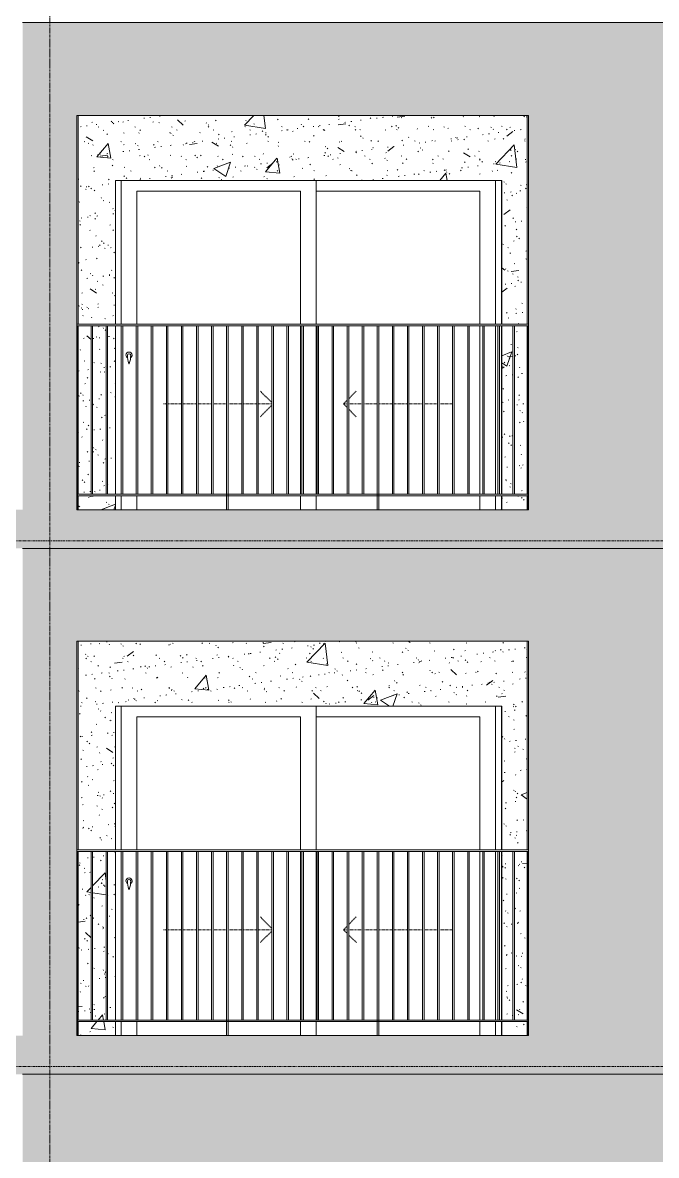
# Model space of a CAD drawing. Header units: millimetres. Extents: x 9199 to 175431, y -4466 to 35300.
# Drawn here: x 61562 to 65662, y 18625 to 25950 of the extents above; entities that cross this region are included whole.
import ezdxf

# ---------------------------------------------------------------- set-up
doc = ezdxf.new("R2010")
doc.units = ezdxf.units.MM
for name, pattern in [('Centre', [31.75, 6.35, -4.7625, 15.875, -4.7625]), ('Dash', [6, 3, -3]), ('Grid Line', [22.225, 12.7, -3.175, 3.175, -3.175])]:
    doc.linetypes.add(name, pattern=pattern)
for name, color, linetype, lineweight in [('0-1', 7, 'Continuous', 5), ('A-DOOR', 31, 'Continuous', 9), ('A-DOOR-FRAM', 31, 'Continuous', 9), ('A-DOOR-HDLN', 31, 'Dash', 18), ('A-FLOR-HRAL', 11, 'Continuous', 9), ('A-FLOR-LEVL-2', 51, 'Centre', 9), ('A-WALL', 113, 'Continuous', 9), ('A-WALL-PATT', 111, 'Continuous', 9), ('A-WALL-PATT-1', 9, 'Continuous', 9), ('A-WALL-PATT-2', 111, 'Continuous', 5), ('I-WALL-1', 7, 'Continuous', 9), ('S-GRID-1', 1, 'Grid Line', 9)]:
    doc.layers.add(name, color=color, linetype=linetype, lineweight=lineweight)
pattern_1 = [(50, (51388.9, 1200), (1093.104, -95.634), [114.3, -1257.3]), (355, (51388.9, 1200), (-211.457, 1146.34), [91.44, -1005.84]), (100.451, (51480, 1192), (881.656, 1050.7), [97.14, -1068.54]), (46.184, (51389, 1504.8), (1626.475, -252.26), [171.45, -1885.95]), (96.636, (51524.5, 1483.8), (1424.42, 1484.565), [145.71, -1602.81]), (351.184, (51389, 1504.8), (1424.43, 1484.55), [137.16, -1508.76]), (21, (51541.3, 1428.6), (909.686, -613.59), [114.3, -1257.3]), (326, (51541.3, 1428.6), (370.81, 1105.13), [91.44, -1005.84]), (71.451, (51617.1, 1377.5), (1280.503, 491.528), [97.14, -1068.54]), (37.5, (51388.93, 1200), (18.5313, 507.33), [50.292, -943.356, 50.292, -970.788, -1009.65]), (37.5, (51388.93, 1200), (18.5313, 507.33), [-2014.728, 50.292, -959.358]), (7.5, (51388.93, 1200), (400.918, 601.084), [50.292, -531.876, 50.292, -920.496, -384.81]), (7.5, (51388.93, 1200), (400.918, 601.084), [-1552.956, 50.292, -334.518]), (327.5, (51049.1, 1200), (813.545, -34.374), [50.292, -330.708, 50.292, -1138.428, -1577.34]), (327.5, (51049.1, 1200), (813.545, -34.374), [-1569.72, 50.292, -1527.048]), (317.5, (50896.7, 1200), (888.775, 152.56), [50.292, -445.008, 50.292, -739.14, -1120.14]), (317.5, (50896.7, 1200), (888.775, 152.56), [-1284.732, 50.292, -1069.848])]
pattern_2 = [(37.5, (51388.93, 1200), (-4.79953, 146.8239), [5.029, -110.795, 5.029, -124.511, -123.825]), (37.5, (51388.93, 1200), (-4.79953, 146.8239), [-245.364, 5.029, -118.796]), (7.5, (51388.93, 1200), (134.8574, 215.0472), [5.029, -57.455, 5.029, -99.365, -40.005]), (7.5, (51388.93, 1200), (134.8574, 215.0472), [-166.878, 5.029, -34.976]), (327.5, (51295.21, 1200), (237.29776, 0.4316), [5.029, -33.071, 5.029, -132.131, -179.07]), (327.5, (51295.21, 1200), (237.29776, 0.4316), [-175.26, 5.029, -174.041]), (317.5, (51295.2, 1200), (229.067, 66.8792), [5.029, -14.021, 5.029, -84.887, -102.87]), (317.5, (51295.2, 1200), (229.067, 66.8792), [-108.966, 5.029, -97.841])]

# ---------------------------------------------------------------- blocks, each defined once
blk = doc.blocks.new('NCV_TKTC_TANG 6 - 8_rvt-1-TKCS_MẶT ĐỨNG HƯỚNG ĐÔNG')
at = {"layer": 'A-WALL-PATT-1'}
h = blk.add_hatch(dxfattribs=at)
h.set_pattern_fill('FP_2', color=256, style=0, pattern_type=2)
h.set_pattern_definition(pattern_1)
h.paths.add_polyline_path([(64826.9, 22800), (64826.9, 22890), (64662.4, 22890), (64662.4, 22800), (64816.1, 22800)])
h.paths.add_polyline_path([(61921.9, 22800), (62162.4, 22800), (62162.4, 22890), (61921.9, 22890)])
h.paths.add_polyline_path([(62162.4, 22900), (62162.4, 23990), (62111.9, 23990), (62111.9, 22900)])
h.paths.add_polyline_path([(62004.4, 22900), (62004.4, 23990), (61921.9, 23990), (61921.9, 22900)])
h.paths.add_polyline_path([(62014.4, 22900), (62101.9, 22900), (62101.9, 23990), (62014.4, 23990), (62014.4, 23295.5)])
h.paths.add_polyline_path([(64808.9, 22900), (64826.9, 22900), (64826.9, 23990), (64743.9, 23990), (64743.9, 22900), (64755.4, 22900)])
h.paths.add_polyline_path([(64662.4, 22900), (64733.9, 22900), (64733.9, 23990), (64662.4, 23990), (64662.4, 23016.5)])
h.paths.add_polyline_path([(64826.9, 24000), (64826.9, 25350), (61921.9, 25350), (61921.9, 24000), (62162.4, 24000), (62162.4, 24930), (64662.4, 24930), (64662.4, 24000), (64729.5, 24000)])
h = blk.add_hatch(dxfattribs=at)
h.set_pattern_fill('FP_3', color=256, style=0, pattern_type=2)
h.set_pattern_definition(pattern_2)
h.paths.add_polyline_path([(64826.9, 22800), (64826.9, 22890), (64662.4, 22890), (64662.4, 22800), (64816.1, 22800)])
h.paths.add_polyline_path([(61921.9, 22800), (62162.4, 22800), (62162.4, 22890), (61921.9, 22890)])
h.paths.add_polyline_path([(62162.4, 22900), (62162.4, 23990), (62111.9, 23990), (62111.9, 22900)])
h.paths.add_polyline_path([(62004.4, 22900), (62004.4, 23990), (61921.9, 23990), (61921.9, 22900)])
h.paths.add_polyline_path([(62014.4, 22900), (62101.9, 22900), (62101.9, 23990), (62014.4, 23990), (62014.4, 23295.5)])
h.paths.add_polyline_path([(64808.9, 22900), (64826.9, 22900), (64826.9, 23990), (64743.9, 23990), (64743.9, 22900), (64755.4, 22900)])
h.paths.add_polyline_path([(64662.4, 22900), (64733.9, 22900), (64733.9, 23990), (64662.4, 23990), (64662.4, 23016.5)])
h.paths.add_polyline_path([(64826.9, 24000), (64826.9, 25350), (61921.9, 25350), (61921.9, 24000), (62162.4, 24000), (62162.4, 24930), (64662.4, 24930), (64662.4, 24000), (64729.5, 24000)])
at = {"layer": 'I-WALL-1'}
for p, q in [((61911.9, 24000), (61911.9, 25350.1)), ((61921.9, 25350), (61921.9, 24000)), ((64826.9, 24000), (64826.9, 25350)), ((62162.4, 24000), (62162.4, 24930)), ((62162.4, 24930), (64662.4, 24930)), ((64662.4, 24930), (64662.4, 24000)), ((61921.9, 23990), (61921.9, 22900)), ((62162.4, 22900), (62162.4, 23990)), ((64662.4, 23990), (64662.4, 22900)), ((64826.9, 22900), (64826.9, 23990)), ((61921.9, 22890), (61921.9, 22800)), ((62162.4, 22800), (62162.4, 22890)), ((64662.4, 22890), (64662.4, 22800)), ((64826.9, 22800), (64826.9, 22890))]:
    blk.add_line(p, q, dxfattribs=at)
blk = doc.blocks.new('NCV_TKTC_TANG 6 - 8_rvt-3-TKCS_MẶT ĐỨNG HƯỚNG ĐÔNG')
at = {"layer": 'A-WALL-PATT-1'}
h = blk.add_hatch(dxfattribs=at)
h.set_pattern_fill('FP_2', color=256, style=0, pattern_type=2)
h.set_pattern_definition(pattern_1)
h.paths.add_polyline_path([(64826.9, 19400), (64826.9, 19490), (64662.4, 19490), (64662.4, 19400), (64816.1, 19400)])
h.paths.add_polyline_path([(61921.9, 19400), (62162.4, 19400), (62162.4, 19490), (61921.9, 19490)])
h.paths.add_polyline_path([(64733.9, 19500), (64733.9, 20590), (64662.4, 20590), (64662.4, 19500)])
h.paths.add_polyline_path([(62004.4, 19500), (62004.4, 20590), (61921.9, 20590), (61921.9, 19500)])
h.paths.add_polyline_path([(62162.4, 19500), (62162.4, 20590), (62111.9, 20590), (62111.9, 19500)])
h.paths.add_polyline_path([(62014.4, 19500), (62101.9, 19500), (62101.9, 20590), (62014.4, 20590), (62014.4, 20049.5)])
h.paths.add_polyline_path([(64808.9, 19500), (64826.9, 19500), (64826.9, 20590), (64743.9, 20590), (64743.9, 19500), (64755.4, 19500)])
h.paths.add_polyline_path([(61911.5, 20590), (61911.9, 20590.5), (61911.5, 20590.5)])
h.paths.add_polyline_path([(61921.9, 20600), (62162.4, 20600), (62162.4, 21530), (64662.4, 21530), (64662.4, 20600), (64826.9, 20600), (64826.9, 21950), (61921.9, 21950), (61921.9, 21131.5)])
h = blk.add_hatch(dxfattribs=at)
h.set_pattern_fill('FP_3', color=256, style=0, pattern_type=2)
h.set_pattern_definition(pattern_2)
h.paths.add_polyline_path([(64826.9, 19400), (64826.9, 19490), (64662.4, 19490), (64662.4, 19400), (64816.1, 19400)])
h.paths.add_polyline_path([(61921.9, 19400), (62162.4, 19400), (62162.4, 19490), (61921.9, 19490)])
h.paths.add_polyline_path([(64733.9, 19500), (64733.9, 20590), (64662.4, 20590), (64662.4, 19500)])
h.paths.add_polyline_path([(62004.4, 19500), (62004.4, 20590), (61921.9, 20590), (61921.9, 19500)])
h.paths.add_polyline_path([(62162.4, 19500), (62162.4, 20590), (62111.9, 20590), (62111.9, 19500)])
h.paths.add_polyline_path([(62014.4, 19500), (62101.9, 19500), (62101.9, 20590), (62014.4, 20590), (62014.4, 20049.5)])
h.paths.add_polyline_path([(64808.9, 19500), (64826.9, 19500), (64826.9, 20590), (64743.9, 20590), (64743.9, 19500), (64755.4, 19500)])
h.paths.add_polyline_path([(61911.5, 20590), (61911.9, 20590.5), (61911.5, 20590.5)])
h.paths.add_polyline_path([(61921.9, 20600), (62162.4, 20600), (62162.4, 21530), (64662.4, 21530), (64662.4, 20600), (64826.9, 20600), (64826.9, 21950), (61921.9, 21950), (61921.9, 21131.5)])
at = {"layer": 'I-WALL-1'}
for p, q in [((61911.9, 20600), (61911.9, 21950.1)), ((61921.9, 21950), (61921.9, 20600)), ((64826.9, 20600), (64826.9, 21950)), ((62162.4, 20600), (62162.4, 21530)), ((62162.4, 21530), (64662.4, 21530)), ((64662.4, 21530), (64662.4, 20600)), ((61921.9, 20590), (61921.9, 19500)), ((62162.4, 19500), (62162.4, 20590)), ((64662.4, 20590), (64662.4, 19500)), ((64826.9, 19500), (64826.9, 20590)), ((61921.9, 19490), (61921.9, 19400)), ((62162.4, 19400), (62162.4, 19490)), ((64662.4, 19490), (64662.4, 19400)), ((64826.9, 19400), (64826.9, 19490))]:
    blk.add_line(p, q, dxfattribs=at)
blk = doc.blocks.new('Railing - 10mm-1251313-TKCS_MẶT ĐỨNG HƯỚNG ĐÔNG')
at = {"layer": 'A-FLOR-HRAL'}
for p, q in [((70204.4, 2500), (70204.4, 3590)), ((70214.4, 2500), (70214.4, 3590))]:
    blk.add_line(p, q, dxfattribs=at)
blk = doc.blocks.new('Railing - 50 x 10mm-V52-TKCS_MẶT ĐỨNG HƯỚNG ĐÔNG')
at = {"layer": 'A-FLOR-HRAL'}
for p, q in [((71081.4, 6990), (71091.4, 6990)), ((71081.4, 5800), (71081.4, 6990)), ((71091.4, 5800), (71091.4, 6990))]:
    blk.add_line(p, q, dxfattribs=at)
blk = doc.blocks.new('Railing - 50 x 10mm-V59-TKCS_MẶT ĐỨNG HƯỚNG ĐÔNG')
at = {"layer": 'A-FLOR-HRAL'}
for p in [(22436.9, 6990), (22442.4, 5800)]:
    blk.add_line(p, (22442.4, 6990), dxfattribs=at)
blk = doc.blocks.new('Railing - 50 x 10mm-V55-TKCS_MẶT ĐỨNG HƯỚNG ĐÔNG')
at = {"layer": 'A-FLOR-HRAL'}
for p, q in [((64831.3, 6990), (64835.3, 6990)), ((64831.3, 5800), (64831.3, 6990))]:
    blk.add_line(p, q, dxfattribs=at)
blk = doc.blocks.new('Railing - Railing-3822105-TKCS_MẶT ĐỨNG HƯỚNG ĐÔNG')
at = {"layer": 'A-FLOR-HRAL'}
for p, q in [((61911.9, 19490), (61911.9, 19500)), ((61911.9, 19500), (64835.3, 19500)), ((64835.3, 19490), (61911.9, 19490))]:
    blk.add_line(p, q, dxfattribs=at)
for name, p in [('Railing - 50 x 10mm-V59-TKCS_MẶT ĐỨNG HƯỚNG ĐÔNG', (39474.6, 13600)), ('Railing - 10mm-1251313-TKCS_MẶT ĐỨNG HƯỚNG ĐÔNG', (-8200, 17000)), ('Railing - 10mm-1251313-TKCS_MẶT ĐỨNG HƯỚNG ĐÔNG', (-8102.5, 17000)), ('Railing - 10mm-1251313-TKCS_MẶT ĐỨNG HƯỚNG ĐÔNG', (-8005, 17000)), ('Railing - 10mm-1251313-TKCS_MẶT ĐỨNG HƯỚNG ĐÔNG', (-7907.5, 17000)), ('Railing - 10mm-1251313-TKCS_MẶT ĐỨNG HƯỚNG ĐÔNG', (-7810, 17000)), ('Railing - 10mm-1251313-TKCS_MẶT ĐỨNG HƯỚNG ĐÔNG', (-7712.6, 17000)), ('Railing - 10mm-1251313-TKCS_MẶT ĐỨNG HƯỚNG ĐÔNG', (-7615.1, 17000)), ('Railing - 10mm-1251313-TKCS_MẶT ĐỨNG HƯỚNG ĐÔNG', (-7517.6, 17000)), ('Railing - 10mm-1251313-TKCS_MẶT ĐỨNG HƯỚNG ĐÔNG', (-7420.1, 17000)), ('Railing - 50 x 10mm-V52-TKCS_MẶT ĐỨNG HƯỚNG ĐÔNG', (-8199.7, 13600)), ('Railing - 10mm-1251313-TKCS_MẶT ĐỨNG HƯỚNG ĐÔNG', (-7225.2, 17000)), ('Railing - 10mm-1251313-TKCS_MẶT ĐỨNG HƯỚNG ĐÔNG', (-7127.7, 17000)), ('Railing - 10mm-1251313-TKCS_MẶT ĐỨNG HƯỚNG ĐÔNG', (-7030.2, 17000)), ('Railing - 10mm-1251313-TKCS_MẶT ĐỨNG HƯỚNG ĐÔNG', (-6932.7, 17000)), ('Railing - 10mm-1251313-TKCS_MẶT ĐỨNG HƯỚNG ĐÔNG', (-6835.2, 17000)), ('Railing - 10mm-1251313-TKCS_MẶT ĐỨNG HƯỚNG ĐÔNG', (-6737.8, 17000)), ('Railing - 10mm-1251313-TKCS_MẶT ĐỨNG HƯỚNG ĐÔNG', (-6640.3, 17000)), ('Railing - 10mm-1251313-TKCS_MẶT ĐỨNG HƯỚNG ĐÔNG', (-6542.8, 17000)), ('Railing - 10mm-1251313-TKCS_MẶT ĐỨNG HƯỚNG ĐÔNG', (-6445.3, 17000)), ('Railing - 50 x 10mm-V52-TKCS_MẶT ĐỨNG HƯỚNG ĐÔNG', (-7224.9, 13600)), ('Railing - 10mm-1251313-TKCS_MẶT ĐỨNG HƯỚNG ĐÔNG', (-6250.4, 17000)), ('Railing - 10mm-1251313-TKCS_MẶT ĐỨNG HƯỚNG ĐÔNG', (-6152.9, 17000)), ('Railing - 10mm-1251313-TKCS_MẶT ĐỨNG HƯỚNG ĐÔNG', (-6055.4, 17000)), ('Railing - 10mm-1251313-TKCS_MẶT ĐỨNG HƯỚNG ĐÔNG', (-5957.9, 17000)), ('Railing - 10mm-1251313-TKCS_MẶT ĐỨNG HƯỚNG ĐÔNG', (-5860.4, 17000)), ('Railing - 10mm-1251313-TKCS_MẶT ĐỨNG HƯỚNG ĐÔNG', (-5763, 17000)), ('Railing - 10mm-1251313-TKCS_MẶT ĐỨNG HƯỚNG ĐÔNG', (-5665.5, 17000)), ('Railing - 10mm-1251313-TKCS_MẶT ĐỨNG HƯỚNG ĐÔNG', (-5568, 17000)), ('Railing - 10mm-1251313-TKCS_MẶT ĐỨNG HƯỚNG ĐÔNG', (-5470.5, 17000)), ('Railing - 50 x 10mm-V55-TKCS_MẶT ĐỨNG HƯỚNG ĐÔNG', (0, 13600))]:
    blk.add_blockref(name, p)
blk = doc.blocks.new('Top Rail Type - Top Rail_Internal_-3822108-TKCS_MẶT ĐỨNG HƯỚNG ĐÔNG')
at = {"layer": 'A-FLOR-HRAL'}
for p, q in [((61911.9, 20590), (61911.9, 20600)), ((64835.3, 20600), (61911.9, 20600)), ((61911.9, 20590), (64835.3, 20590))]:
    blk.add_line(p, q, dxfattribs=at)
blk = doc.blocks.new('DEG_02-DEG_03 - DEG_02-2500x2400mm-CỬA ĐI 02 CÁNH TRƯỢT-V118-TKCS_MẶT ĐỨNG HƯỚNG ĐÔNG')
at = {"layer": 'A-DOOR'}
for p, q in [((62200.3, 20600), (62200.3, 21530)), ((63460.3, 21530), (63460.3, 20600)), ((62300.3, 21460), (63360.3, 21460)), ((62300.3, 21460), (62300.3, 20600)), ((63360.3, 20600), (63360.3, 21460)), ((63460.3, 21460), (64520.3, 21460)), ((64520.3, 20600), (64520.3, 21460)), ((63360.3, 19500), (63360.3, 20590)), ((63460.3, 20590), (63460.3, 19500)), ((64520.3, 19500), (64520.3, 20590)), ((62200.3, 19400), (62200.3, 19490)), ((62300.3, 19490), (62300.3, 19400)), ((63360.3, 19400), (63360.3, 19490)), ((63460.3, 19490), (63460.3, 19400)), ((64520.3, 19400), (64520.3, 19490))]:
    blk.add_line(p, q, dxfattribs=at)
at = {"layer": 'A-DOOR', "flags": 128}
blk.add_lwpolyline([(62251.8, 20408.7), (62251.8, 20408.7), (62251.8, 20408.7), (62251.8, 20408.7), (62251.8, 20408.7), (62251.8, 20408.7), (62251.8, 20408.7), (62251.7, 20408.7), (62251.7, 20408.7), (62251.7, 20408.7), (62251.7, 20408.7), (62251.6, 20408.7), (62251.6, 20408.7), (62251.6, 20408.7), (62251.5, 20408.7), (62251.5, 20408.7), (62251.5, 20408.7), (62251.4, 20408.7), (62251.4, 20408.7), (62251.4, 20408.7), (62251.3, 20408.7), (62251.3, 20408.7), (62251.2, 20408.7), (62251.2, 20408.7), (62251.1, 20408.7), (62251.1, 20408.7), (62251, 20408.7), (62251, 20408.7), (62250.9, 20408.7), (62250.9, 20408.7), (62250.8, 20408.7), (62250.7, 20408.7), (62250.7, 20408.7), (62250.6, 20408.7), (62250.6, 20408.7), (62250.5, 20408.7), (62250.4, 20408.7), (62250.4, 20408.7), (62250.3, 20408.7), (62250.3, 20408.7), (62250.2, 20408.7), (62250.1, 20408.7), (62250.1, 20408.7), (62250, 20408.7), (62250, 20408.7), (62249.9, 20408.7), (62249.9, 20408.7), (62249.8, 20408.7), (62249.7, 20408.7), (62249.7, 20408.7), (62249.6, 20408.7), (62249.6, 20408.7), (62249.5, 20408.7), (62249.5, 20408.7), (62249.4, 20408.7), (62249.4, 20408.7), (62249.3, 20408.7), (62249.3, 20408.7), (62249.2, 20408.7), (62249.2, 20408.7), (62249.2, 20408.7), (62249.1, 20408.7), (62249.1, 20408.7), (62249.1, 20408.7), (62249, 20408.7), (62249, 20408.7), (62249, 20408.7), (62248.9, 20408.7), (62248.9, 20408.7), (62248.9, 20408.7), (62248.9, 20408.7), (62248.9, 20408.7), (62248.8, 20408.7), (62248.8, 20408.7), (62248.8, 20408.7), (62248.8, 20408.7), (62248.8, 20408.7)], dxfattribs=at)
at = {"layer": 'A-DOOR'}
for centre, radius, start, end in [((62250.3, 20400), 20, 0, 180), ((62250.3, 20400), 20, 180, 240.78835), ((62248.8, 20399.2), 9.45, 90, 180), ((62404.1, 20399.2), 164.8, 180, 199.13397), ((62251.8, 20399.2), 9.45, 0, 90), ((62096.5, 20399.2), 164.8, 340.86603, 0), ((62250.3, 20400), 20, 300, 0), ((62250.7, 20346), 2.34, 199.13397, 261.03098), ((62249.9, 20346), 2.34, 278.96902, 340.86603)]:
    blk.add_arc(centre, radius, start, end, dxfattribs=at)
at = {"layer": 'A-DOOR-FRAM'}
for p, q in [((62200.3, 21530), (62200.3, 20600)), ((64620.3, 21530), (64620.3, 20600)), ((64660.3, 20600), (64660.3, 21530)), ((64620.3, 20590), (64620.3, 19500)), ((64660.3, 19500), (64660.3, 20590)), ((62200.3, 19490), (62200.3, 19400)), ((64620.3, 19490), (64620.3, 19400)), ((64660.3, 19400), (64660.3, 19490))]:
    blk.add_line(p, q, dxfattribs=at)
at = {"layer": 'A-DOOR-HDLN'}
for p, q in [((63174.2, 20093.1), (63098.2, 20169.1)), ((63671.6, 20118.2), (63722.4, 20169.1)), ((62473.1, 20084.2), (62491.8, 20084.2)), ((62501.8, 20084.2), (62589.3, 20084.2)), ((62599.3, 20084.2), (62686.8, 20084.2)), ((62696.8, 20084.2), (62784.3, 20084.2)), ((62794.3, 20084.2), (62881.7, 20084.2)), ((62891.7, 20084.2), (62979.2, 20084.2)), ((62989.2, 20084.2), (63076.7, 20084.2)), ((63086.7, 20084.2), (63174.2, 20084.2)), ((63174.2, 20075.3), (63098.2, 19999.4)), ((63637.6, 20084.2), (63661.6, 20108.2)), ((63637.6, 20084.2), (63661.6, 20060.2)), ((63661.6, 20084.2), (63637.6, 20084.2)), ((63759.1, 20084.2), (63671.6, 20084.2)), ((63856.5, 20084.2), (63769.1, 20084.2)), ((63954, 20084.2), (63866.5, 20084.2)), ((64051.5, 20084.2), (63964, 20084.2)), ((64149, 20084.2), (64061.5, 20084.2)), ((64246.5, 20084.2), (64159, 20084.2)), ((64343.9, 20084.2), (64256.5, 20084.2)), ((63672.3, 20049.5), (63722.4, 19999.4))]:
    blk.add_line(p, q, dxfattribs=at)
blk = doc.blocks.new('Railing - Railing-3825354-TKCS_MẶT ĐỨNG HƯỚNG ĐÔNG')
at = {"layer": 'A-FLOR-HRAL'}
for p, q in [((61911.9, 22890), (61911.9, 22900)), ((61911.9, 22900), (64835.3, 22900)), ((64835.3, 22890), (61911.9, 22890))]:
    blk.add_line(p, q, dxfattribs=at)
for name, p in [('Railing - 50 x 10mm-V59-TKCS_MẶT ĐỨNG HƯỚNG ĐÔNG', (39474.6, 17000)), ('Railing - 10mm-1251313-TKCS_MẶT ĐỨNG HƯỚNG ĐÔNG', (-8200, 20400)), ('Railing - 10mm-1251313-TKCS_MẶT ĐỨNG HƯỚNG ĐÔNG', (-8102.5, 20400)), ('Railing - 10mm-1251313-TKCS_MẶT ĐỨNG HƯỚNG ĐÔNG', (-8005, 20400)), ('Railing - 10mm-1251313-TKCS_MẶT ĐỨNG HƯỚNG ĐÔNG', (-7907.5, 20400)), ('Railing - 10mm-1251313-TKCS_MẶT ĐỨNG HƯỚNG ĐÔNG', (-7810, 20400)), ('Railing - 10mm-1251313-TKCS_MẶT ĐỨNG HƯỚNG ĐÔNG', (-7712.6, 20400)), ('Railing - 10mm-1251313-TKCS_MẶT ĐỨNG HƯỚNG ĐÔNG', (-7615.1, 20400)), ('Railing - 10mm-1251313-TKCS_MẶT ĐỨNG HƯỚNG ĐÔNG', (-7517.6, 20400)), ('Railing - 10mm-1251313-TKCS_MẶT ĐỨNG HƯỚNG ĐÔNG', (-7420.1, 20400)), ('Railing - 50 x 10mm-V52-TKCS_MẶT ĐỨNG HƯỚNG ĐÔNG', (-8199.7, 17000)), ('Railing - 10mm-1251313-TKCS_MẶT ĐỨNG HƯỚNG ĐÔNG', (-7225.2, 20400)), ('Railing - 10mm-1251313-TKCS_MẶT ĐỨNG HƯỚNG ĐÔNG', (-7127.7, 20400)), ('Railing - 10mm-1251313-TKCS_MẶT ĐỨNG HƯỚNG ĐÔNG', (-7030.2, 20400)), ('Railing - 10mm-1251313-TKCS_MẶT ĐỨNG HƯỚNG ĐÔNG', (-6932.7, 20400)), ('Railing - 10mm-1251313-TKCS_MẶT ĐỨNG HƯỚNG ĐÔNG', (-6835.2, 20400)), ('Railing - 10mm-1251313-TKCS_MẶT ĐỨNG HƯỚNG ĐÔNG', (-6737.8, 20400)), ('Railing - 10mm-1251313-TKCS_MẶT ĐỨNG HƯỚNG ĐÔNG', (-6640.3, 20400)), ('Railing - 10mm-1251313-TKCS_MẶT ĐỨNG HƯỚNG ĐÔNG', (-6542.8, 20400)), ('Railing - 10mm-1251313-TKCS_MẶT ĐỨNG HƯỚNG ĐÔNG', (-6445.3, 20400)), ('Railing - 50 x 10mm-V52-TKCS_MẶT ĐỨNG HƯỚNG ĐÔNG', (-7224.9, 17000)), ('Railing - 10mm-1251313-TKCS_MẶT ĐỨNG HƯỚNG ĐÔNG', (-6250.4, 20400)), ('Railing - 10mm-1251313-TKCS_MẶT ĐỨNG HƯỚNG ĐÔNG', (-6152.9, 20400)), ('Railing - 10mm-1251313-TKCS_MẶT ĐỨNG HƯỚNG ĐÔNG', (-6055.4, 20400)), ('Railing - 10mm-1251313-TKCS_MẶT ĐỨNG HƯỚNG ĐÔNG', (-5957.9, 20400)), ('Railing - 10mm-1251313-TKCS_MẶT ĐỨNG HƯỚNG ĐÔNG', (-5860.4, 20400)), ('Railing - 10mm-1251313-TKCS_MẶT ĐỨNG HƯỚNG ĐÔNG', (-5763, 20400)), ('Railing - 10mm-1251313-TKCS_MẶT ĐỨNG HƯỚNG ĐÔNG', (-5665.5, 20400)), ('Railing - 10mm-1251313-TKCS_MẶT ĐỨNG HƯỚNG ĐÔNG', (-5568, 20400)), ('Railing - 10mm-1251313-TKCS_MẶT ĐỨNG HƯỚNG ĐÔNG', (-5470.5, 20400)), ('Railing - 50 x 10mm-V55-TKCS_MẶT ĐỨNG HƯỚNG ĐÔNG', (0, 17000))]:
    blk.add_blockref(name, p)
blk = doc.blocks.new('Top Rail Type - Top Rail_Internal_-3825357-TKCS_MẶT ĐỨNG HƯỚNG ĐÔNG')
at = {"layer": 'A-FLOR-HRAL'}
for p, q in [((61911.9, 23990), (61911.9, 24000)), ((64835.3, 24000), (61911.9, 24000)), ((61911.9, 23990), (64835.3, 23990))]:
    blk.add_line(p, q, dxfattribs=at)
blk = doc.blocks.new('DEG_02-DEG_03 - DEG_02-2500x2400mm-CỬA ĐI 02 CÁNH TRƯỢT-V68-TKCS_MẶT ĐỨNG HƯỚNG ĐÔNG')
at = {"layer": 'A-DOOR'}
for p, q in [((62200.3, 10400), (62200.3, 11330)), ((63460.3, 11330), (63460.3, 10400)), ((62300.3, 11260), (63360.3, 11260)), ((62300.3, 11260), (62300.3, 10400)), ((63360.3, 10400), (63360.3, 11260)), ((63460.3, 11260), (64520.3, 11260)), ((64520.3, 10400), (64520.3, 11260)), ((63360.3, 9300), (63360.3, 10390)), ((63460.3, 10390), (63460.3, 9300)), ((64520.3, 9300), (64520.3, 10390)), ((62200.3, 9200), (62200.3, 9290)), ((62300.3, 9290), (62300.3, 9200)), ((63360.3, 9200), (63360.3, 9290)), ((63460.3, 9290), (63460.3, 9200)), ((64520.3, 9200), (64520.3, 9290))]:
    blk.add_line(p, q, dxfattribs=at)
at = {"layer": 'A-DOOR', "flags": 128}
blk.add_lwpolyline([(62251.8, 10208.7), (62251.8, 10208.7), (62251.8, 10208.7), (62251.8, 10208.7), (62251.8, 10208.7), (62251.8, 10208.7), (62251.8, 10208.7), (62251.7, 10208.7), (62251.7, 10208.7), (62251.7, 10208.7), (62251.7, 10208.7), (62251.6, 10208.7), (62251.6, 10208.7), (62251.6, 10208.7), (62251.5, 10208.7), (62251.5, 10208.7), (62251.5, 10208.7), (62251.4, 10208.7), (62251.4, 10208.7), (62251.4, 10208.7), (62251.3, 10208.7), (62251.3, 10208.7), (62251.2, 10208.7), (62251.2, 10208.7), (62251.1, 10208.7), (62251.1, 10208.7), (62251, 10208.7), (62251, 10208.7), (62250.9, 10208.7), (62250.9, 10208.7), (62250.8, 10208.7), (62250.7, 10208.7), (62250.7, 10208.7), (62250.6, 10208.7), (62250.6, 10208.7), (62250.5, 10208.7), (62250.4, 10208.7), (62250.4, 10208.7), (62250.3, 10208.7), (62250.3, 10208.7), (62250.2, 10208.7), (62250.1, 10208.7), (62250.1, 10208.7), (62250, 10208.7), (62250, 10208.7), (62249.9, 10208.7), (62249.9, 10208.7), (62249.8, 10208.7), (62249.7, 10208.7), (62249.7, 10208.7), (62249.6, 10208.7), (62249.6, 10208.7), (62249.5, 10208.7), (62249.5, 10208.7), (62249.4, 10208.7), (62249.4, 10208.7), (62249.3, 10208.7), (62249.3, 10208.7), (62249.2, 10208.7), (62249.2, 10208.7), (62249.2, 10208.7), (62249.1, 10208.7), (62249.1, 10208.7), (62249.1, 10208.7), (62249, 10208.7), (62249, 10208.7), (62249, 10208.7), (62248.9, 10208.7), (62248.9, 10208.7), (62248.9, 10208.7), (62248.9, 10208.7), (62248.9, 10208.7), (62248.8, 10208.7), (62248.8, 10208.7), (62248.8, 10208.7), (62248.8, 10208.7), (62248.8, 10208.7)], dxfattribs=at)
at = {"layer": 'A-DOOR'}
for centre, radius, start, end in [((62250.3, 10200), 20, 0, 180), ((62250.3, 10200), 20, 180, 240.78835), ((62248.8, 10199.2), 9.45, 90, 180), ((62404.1, 10199.2), 164.8, 180, 199.13397), ((62251.8, 10199.2), 9.45, 0, 90), ((62096.5, 10199.2), 164.8, 340.86603, 0), ((62250.3, 10200), 20, 300, 0), ((62250.7, 10146), 2.34, 199.13397, 261.03098), ((62249.9, 10146), 2.34, 278.96902, 340.86603)]:
    blk.add_arc(centre, radius, start, end, dxfattribs=at)
at = {"layer": 'A-DOOR-FRAM'}
for p, q in [((62200.3, 11330), (62200.3, 10400)), ((64620.3, 11330), (64620.3, 10400)), ((64660.3, 10400), (64660.3, 11330)), ((64620.3, 10390), (64620.3, 9300)), ((64660.3, 9300), (64660.3, 10390)), ((62200.3, 9290), (62200.3, 9200)), ((64620.3, 9290), (64620.3, 9200)), ((64660.3, 9200), (64660.3, 9290))]:
    blk.add_line(p, q, dxfattribs=at)
at = {"layer": 'A-DOOR-HDLN'}
for p, q in [((63174.2, 9893.1), (63098.2, 9969.1)), ((63671.6, 9918.2), (63722.4, 9969.1)), ((63637.6, 9884.2), (63661.6, 9908.2)), ((62473.1, 9884.2), (62491.8, 9884.2)), ((62501.8, 9884.2), (62589.3, 9884.2)), ((62599.3, 9884.2), (62686.8, 9884.2)), ((62696.8, 9884.2), (62784.3, 9884.2)), ((62794.3, 9884.2), (62881.7, 9884.2)), ((62891.7, 9884.2), (62979.2, 9884.2)), ((62989.2, 9884.2), (63076.7, 9884.2)), ((63086.7, 9884.2), (63174.2, 9884.2)), ((63174.2, 9875.3), (63098.2, 9799.4)), ((63637.6, 9884.2), (63661.6, 9860.2)), ((63661.6, 9884.2), (63637.6, 9884.2)), ((63759.1, 9884.2), (63671.6, 9884.2)), ((63671.6, 9850.2), (63722.4, 9799.4)), ((63856.5, 9884.2), (63769.1, 9884.2)), ((63954, 9884.2), (63866.5, 9884.2)), ((64051.5, 9884.2), (63964, 9884.2)), ((64149, 9884.2), (64061.5, 9884.2)), ((64246.5, 9884.2), (64159, 9884.2)), ((64343.9, 9884.2), (64256.5, 9884.2))]:
    blk.add_line(p, q, dxfattribs=at)

msp = doc.modelspace()

# ---------------------------------------------------------------- hatches: boundary and pattern name
at = {"layer": 'A-WALL-PATT'}
h = msp.add_hatch(color=256, dxfattribs=at)
h.paths.add_polyline_path([(61561.9, 22550), (65035, 22550), (65035, 25950), (61561.9, 25950), (61561.9, 23295.5)])
h.paths.add_polyline_path([(61911.5, 22800), (61911.5, 25350), (64835.3, 25350), (64835.3, 22800), (62769.7, 22800)])
for points in [[(61561.9, 22550), (61561.9, 22800), (59946.9, 22800), (59946.9, 22550), (60653.3, 22550)], [(60653.3, 19150), (61561.9, 19150), (61561.9, 19400), (59946.9, 19400), (59946.9, 19150)]]:
    msp.add_hatch(color=256, dxfattribs=at).paths.add_polyline_path(points)
h = msp.add_hatch(color=256, dxfattribs=at)
h.paths.add_polyline_path([(61561.9, 19150), (65035, 19150), (65035, 22550), (61561.9, 22550), (61561.9, 20049.5)])
h.paths.add_polyline_path([(63827.8, 19400), (61911.5, 19400), (61911.5, 21950), (64835.3, 21950), (64835.3, 19400)])
h = msp.add_hatch(color=256, dxfattribs=at)
h.paths.add_polyline_path([(61561.9, 15750), (65035, 15750), (65035, 19150), (61561.9, 19150), (61561.9, 16803.4)])
h.paths.add_polyline_path([(63827.8, 16000), (61911.5, 16000), (61911.5, 18550), (64835.3, 18550), (64835.3, 16000)])
at = {"layer": 'A-WALL-PATT-2'}
h = msp.add_hatch(color=256, dxfattribs=at)
h.paths.add_polyline_path([(65035, 22550), (68146.9, 22550), (68146.9, 25350), (68136.9, 25350), (68136.9, 25950), (65035, 25950), (65035, 23295.5)])
h.paths.add_polyline_path([(67394.4, 23514.4), (66035.3, 23514.4), (66035.3, 24914.4), (67435.3, 24914.4), (67435.3, 23514.4)])
h = msp.add_hatch(color=256, dxfattribs=at)
h.paths.add_polyline_path([(65035, 19150), (68146.9, 19150), (68146.9, 21950), (68136.9, 21950), (68136.9, 22550), (65035, 22550), (65035, 20049.5)])
h.paths.add_polyline_path([(67394.4, 20114.4), (66035.3, 20114.4), (66035.3, 21514.4), (67435.3, 21514.4), (67435.3, 20114.4)])
h = msp.add_hatch(color=256, dxfattribs=at)
h.paths.add_polyline_path([(65035, 15750), (68146.9, 15750), (68146.9, 18550), (68136.9, 18550), (68136.9, 19150), (65035, 19150), (65035, 16803.4)])
h.paths.add_polyline_path([(67394.4, 16714.4), (66035.3, 16714.4), (66035.3, 18114.4), (67435.3, 18114.4), (67435.3, 16714.4)])

# ---------------------------------------------------------------- linework, layer by layer
at = {"layer": 'A-FLOR-LEVL-2'}
for p, q in [((9199.1, 22600), (84597.8, 22600)), ((9199.1, 19200), (84597.8, 19200))]:
    msp.add_line(p, q, dxfattribs=at)
at = {"layer": 'A-WALL'}
for p, q in [((61561.9, 25950), (68136.9, 25950)), ((61911.5, 22800), (61911.5, 25350)), ((61911.5, 25350), (64835.3, 25350)), ((64835.3, 25350), (64835.3, 22800)), ((64835.3, 22800), (61911.5, 22800)), ((68136.9, 22550), (61561.9, 22550)), ((61561.9, 22550), (68136.9, 22550)), ((61911.5, 19400), (61911.5, 21950)), ((61911.5, 21950), (64835.3, 21950)), ((64835.3, 21950), (64835.3, 19400)), ((64835.3, 19400), (61911.5, 19400)), ((68136.9, 19150), (61561.9, 19150)), ((61561.9, 19150), (68136.9, 19150))]:
    msp.add_line(p, q, dxfattribs=at)
at = {"layer": 'S-GRID-1'}
msp.add_line((61736.9, 1454.4), (61736.9, 30542.5), dxfattribs=at)

# ---------------------------------------------------------------- block references
at = {"layer": '0-1'}
for name in ['NCV_TKTC_TANG 6 - 8_rvt-1-TKCS_MẶT ĐỨNG HƯỚNG ĐÔNG', 'NCV_TKTC_TANG 6 - 8_rvt-3-TKCS_MẶT ĐỨNG HƯỚNG ĐÔNG']:
    msp.add_blockref(name, (0, 0), dxfattribs=at)
at = {"layer": 'A-DOOR'}
for name, p in [('DEG_02-DEG_03 - DEG_02-2500x2400mm-CỬA ĐI 02 CÁNH TRƯỢT-V68-TKCS_MẶT ĐỨNG HƯỚNG ĐÔNG', (0, 13600)), ('DEG_02-DEG_03 - DEG_02-2500x2400mm-CỬA ĐI 02 CÁNH TRƯỢT-V118-TKCS_MẶT ĐỨNG HƯỚNG ĐÔNG', (0, 0))]:
    msp.add_blockref(name, p, dxfattribs=at)
at = {"layer": 'A-FLOR-HRAL'}
for name in ['Railing - Railing-3825354-TKCS_MẶT ĐỨNG HƯỚNG ĐÔNG', 'Top Rail Type - Top Rail_Internal_-3825357-TKCS_MẶT ĐỨNG HƯỚNG ĐÔNG', 'Railing - Railing-3822105-TKCS_MẶT ĐỨNG HƯỚNG ĐÔNG', 'Top Rail Type - Top Rail_Internal_-3822108-TKCS_MẶT ĐỨNG HƯỚNG ĐÔNG']:
    msp.add_blockref(name, (0, 0), dxfattribs=at)

doc.saveas('drawing.dxf')
